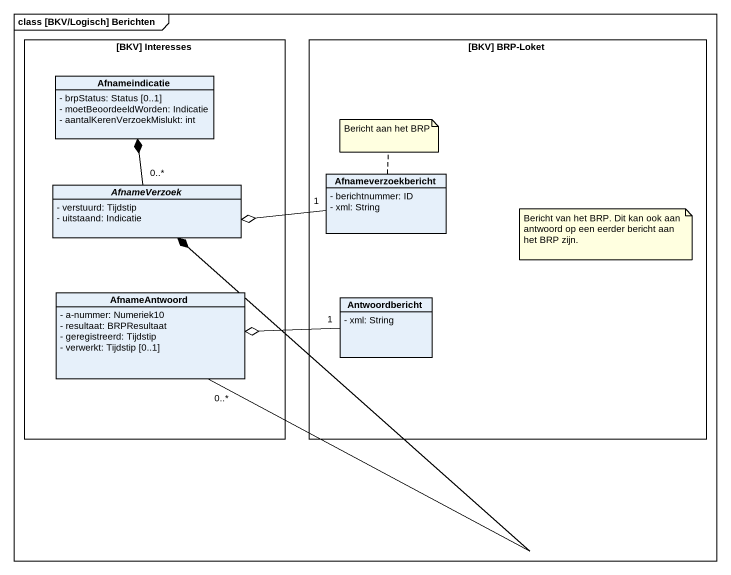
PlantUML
@startuml
mainframe class [BKV/Logisch] Berichten
hide circle
hide empty members
skinparam classAttributeIconSize 0
rectangle "[BKV] Interesses" as BKV_Interesses {
  class Afnameindicatie {
    - brpStatus: Status [0..1]
    - moetBeoordeeldWorden: Indicatie
    - aantalKerenVerzoekMislukt: int
  }
  abstract class AfnameVerzoek {
    - verstuurd: Tijdstip
    - uitstaand: Indicatie
  }
  class AfnameAntwoord {
    - a-nummer: Numeriek10
    - resultaat: BRPResultaat
    - geregistreerd: Tijdstip
    - verwerkt: Tijdstip [0..1]
  }
}
rectangle "[BKV] BRP-Loket" as BKV_BRP_Loket {
  class Afnameverzoekbericht {
    - berichtnummer: ID
    - xml: String
  }
  class Antwoordbericht {
    - xml: String
  }
}
AfnameVerzoek "0..*" -up-* Afnameindicatie
Afnameverzoekbericht "1" -left-o AfnameVerzoek
AfnameAntwoord "0..*" -up-* AfnameVerzoek
Antwoordbericht "1" -left-o AfnameAntwoord
note top of Afnameverzoekbericht : Bericht aan het BRP
note as N2
  Bericht van het BRP. Dit kan ook aan antwoord op een eerder bericht aan het BRP zijn.
end note
@enduml
